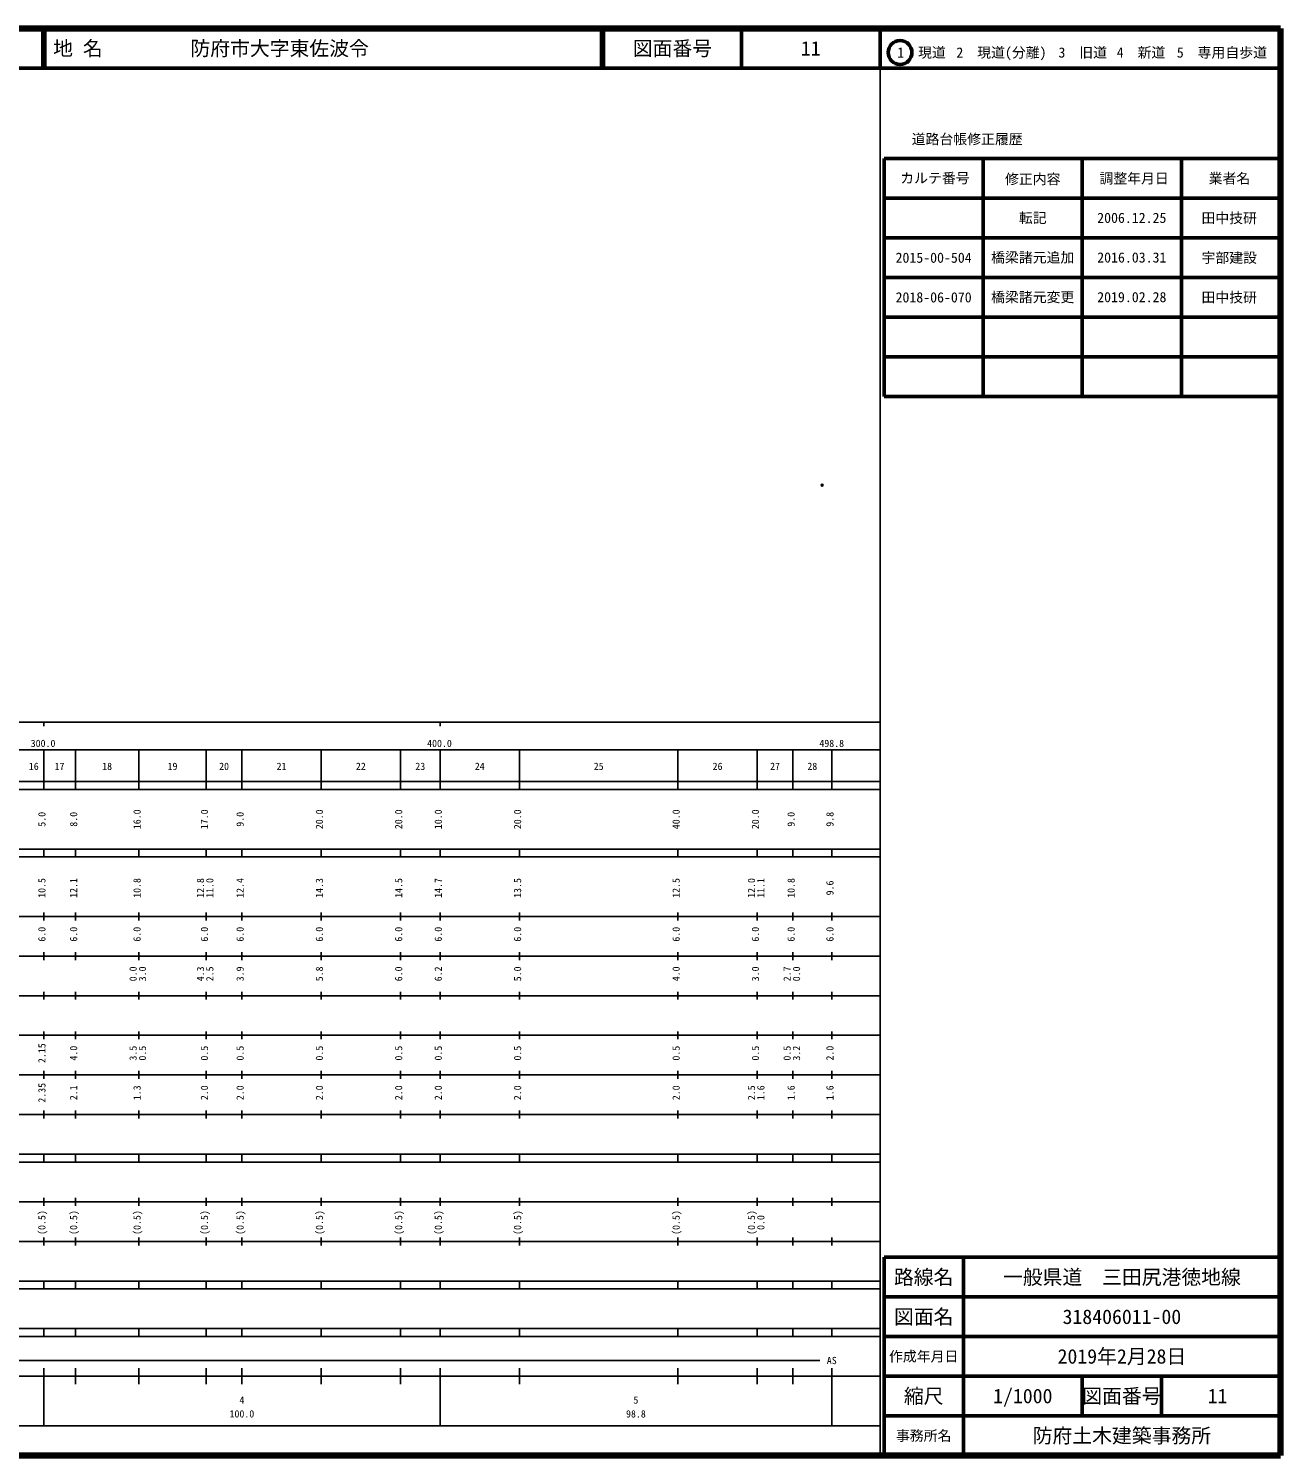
# Model space of a CAD drawing. Units: millimetres on the paper. Extents: x 40 to 680, y 20 to 380.
# Drawn here: x 364.2 to 680, y 20 to 380 of the extents above; entities that cross this region are included whole.
import ezdxf
from ezdxf.enums import TextEntityAlignment as Align

# ---------------------------------------------------------------- set-up
doc = ezdxf.new("R2010")
doc.units = ezdxf.units.MM
doc.header["$PDMODE"] = 32
doc.header["$PDSIZE"] = 0.5
doc.layers.add('M-OTRS', color=6, linetype='Continuous')
doc.layers.add('M-TTL-TXT', color=7, linetype='Continuous')
for name, color, linetype, lineweight in [('M-TTL', 2, 'Continuous', 140), ('M-TTL-BAND', 7, 'Continuous', 25), ('M-TTL-FRAM', 2, 'Continuous', 50), ('M-TTL-LINE', 7, 'Continuous', 50)]:
    doc.layers.add(name, color=color, linetype=linetype, lineweight=lineweight)
doc.styles.add('ＭＳ ゴシック', font='')
doc.styles.get('ＭＳ ゴシック').set_extended_font_data('MS Gothic')

msp = doc.modelspace()

# ---------------------------------------------------------------- linework, layer by layer
at = {"layer": 'M-OTRS'}
msp.add_point((564.368, 264.795), dxfattribs=at)
at = {"layer": 'M-TTL'}
for p, q in [((680, 380), (40, 380)), ((680, 20), (680, 380)), ((40, 20), (680, 20))]:
    msp.add_line(p, q, dxfattribs=at)
at = {"layer": 'M-TTL-BAND'}
for p, q in [((579, 20), (579, 370)), ((40, 205), (579, 205)), ((368, 205), (368, 204)), ((468, 205), (468, 204)), ((68, 198), (579, 198)), ((368, 188), (368, 198)), ((376, 188), (376, 198)), ((392, 188), (392, 198)), ((409, 188), (409, 198)), ((418, 188), (418, 198)), ((438, 188), (438, 198)), ((458, 188), (458, 198)), ((468, 188), (468, 198)), ((488, 188), (488, 198)), ((528, 188), (528, 198)), ((548, 188), (548, 198)), ((557, 188), (557, 198)), ((566.8, 188), (566.8, 198)), ((40, 190), (579, 190)), ((40, 188), (579, 188)), ((40, 173), (579, 173)), ((368, 171), (368, 173)), ((376, 171), (376, 173)), ((392, 171), (392, 173)), ((409, 171), (409, 173)), ((418, 171), (418, 173)), ((438, 171), (438, 173)), ((458, 171), (458, 173)), ((468, 171), (468, 173)), ((488, 171), (488, 173)), ((528, 171), (528, 173)), ((548, 171), (548, 173)), ((557, 171), (557, 173)), ((566.8, 171), (566.8, 173)), ((40, 171), (579, 171)), ((40, 156), (579, 156)), ((368, 155), (368, 157)), ((376, 155), (376, 157)), ((392, 155), (392, 157)), ((409, 155), (409, 157)), ((418, 155), (418, 157)), ((438, 155), (438, 157)), ((458, 155), (458, 157)), ((468, 155), (468, 157)), ((488, 155), (488, 157)), ((528, 155), (528, 157)), ((548, 155), (548, 157)), ((557, 155), (557, 157)), ((566.8, 155), (566.8, 157)), ((46, 146), (579, 146)), ((368, 145), (368, 147)), ((376, 145), (376, 147)), ((392, 145), (392, 147)), ((409, 145), (409, 147)), ((418, 145), (418, 147)), ((438, 145), (438, 147)), ((458, 145), (458, 147)), ((468, 145), (468, 147)), ((488, 145), (488, 147)), ((528, 145), (528, 147)), ((548, 145), (548, 147)), ((557, 145), (557, 147)), ((566.8, 145), (566.8, 147)), ((368, 135), (368, 137)), ((376, 135), (376, 137)), ((392, 135), (392, 137)), ((409, 135), (409, 137)), ((418, 135), (418, 137)), ((438, 135), (438, 137)), ((458, 135), (458, 137)), ((468, 135), (468, 137)), ((488, 135), (488, 137)), ((528, 135), (528, 137)), ((548, 135), (548, 137)), ((557, 135), (557, 137)), ((566.8, 135), (566.8, 137)), ((52, 136), (579, 136)), ((46, 126), (579, 126)), ((368, 125), (368, 127)), ((376, 125), (376, 127)), ((392, 125), (392, 127)), ((409, 125), (409, 127)), ((418, 125), (418, 127)), ((438, 125), (438, 127)), ((458, 125), (458, 127)), ((468, 125), (468, 127)), ((488, 125), (488, 127)), ((528, 125), (528, 127)), ((548, 125), (548, 127)), ((557, 125), (557, 127)), ((566.8, 125), (566.8, 127)), ((52, 116), (579, 116)), ((368, 115), (368, 117)), ((376, 115), (376, 117)), ((392, 115), (392, 117)), ((409, 115), (409, 117)), ((418, 115), (418, 117)), ((438, 115), (438, 117)), ((458, 115), (458, 117)), ((468, 115), (468, 117)), ((488, 115), (488, 117)), ((528, 115), (528, 117)), ((548, 115), (548, 117)), ((557, 115), (557, 117)), ((566.8, 115), (566.8, 117)), ((46, 106), (579, 106)), ((368, 105), (368, 107)), ((376, 105), (376, 107)), ((392, 105), (392, 107)), ((409, 105), (409, 107)), ((418, 105), (418, 107)), ((438, 105), (438, 107)), ((458, 105), (458, 107)), ((468, 105), (468, 107)), ((488, 105), (488, 107)), ((528, 105), (528, 107)), ((548, 105), (548, 107)), ((557, 105), (557, 107)), ((566.8, 105), (566.8, 107)), ((40, 96), (579, 96)), ((40, 94), (579, 94)), ((368, 94), (368, 96)), ((376, 94), (376, 96)), ((392, 94), (392, 96)), ((409, 94), (409, 96)), ((418, 94), (418, 96)), ((438, 94), (438, 96)), ((458, 94), (458, 96)), ((468, 94), (468, 96)), ((488, 94), (488, 96)), ((528, 94), (528, 96)), ((548, 94), (548, 96)), ((557, 94), (557, 96)), ((566.8, 94), (566.8, 96)), ((49, 84), (579, 84)), ((368, 83), (368, 85)), ((376, 83), (376, 85)), ((392, 83), (392, 85)), ((409, 83), (409, 85)), ((418, 83), (418, 85)), ((438, 83), (438, 85)), ((458, 83), (458, 85)), ((468, 83), (468, 85)), ((488, 83), (488, 85)), ((528, 83), (528, 85)), ((548, 83), (548, 85)), ((557, 83), (557, 85)), ((566.8, 83), (566.8, 85)), ((40, 74), (579, 74)), ((368, 73), (368, 75)), ((376, 73), (376, 75)), ((392, 73), (392, 75)), ((409, 73), (409, 75)), ((418, 73), (418, 75)), ((438, 73), (438, 75)), ((458, 73), (458, 75)), ((468, 73), (468, 75)), ((488, 73), (488, 75)), ((528, 73), (528, 75)), ((548, 73), (548, 75)), ((557, 73), (557, 75)), ((566.8, 73), (566.8, 75)), ((40, 64), (579, 64)), ((40, 62), (579, 62)), ((368, 62), (368, 64)), ((376, 62), (376, 64)), ((392, 62), (392, 64)), ((409, 62), (409, 64)), ((418, 62), (418, 64)), ((438, 62), (438, 64)), ((458, 62), (458, 64)), ((468, 62), (468, 64)), ((488, 62), (488, 64)), ((528, 62), (528, 64)), ((548, 62), (548, 64)), ((557, 62), (557, 64)), ((566.8, 62), (566.8, 64)), ((40, 52), (579, 52)), ((368, 50), (368, 52)), ((376, 50), (376, 52)), ((392, 50), (392, 52)), ((409, 50), (409, 52)), ((418, 50), (418, 52)), ((438, 50), (438, 52)), ((458, 50), (458, 52)), ((468, 50), (468, 52)), ((488, 50), (488, 52)), ((528, 50), (528, 52)), ((548, 50), (548, 52)), ((557, 50), (557, 52)), ((566.8, 50), (566.8, 52)), ((40, 50), (579, 50)), ((71, 44), (563.8, 44)), ((40, 40), (579, 40)), ((368, 27.5), (368, 42)), ((376, 38), (376, 42)), ((392, 38), (392, 42)), ((409, 38), (409, 42)), ((418, 38), (418, 42)), ((438, 38), (438, 42)), ((458, 38), (458, 42)), ((468, 27.5), (468, 42)), ((488, 38), (488, 42)), ((528, 38), (528, 42)), ((548, 38), (548, 42)), ((557, 38), (557, 42)), ((566.8, 27.5), (566.8, 42)), ((68, 27.5), (579, 27.5))]:
    msp.add_line(p, q, dxfattribs=at)
at = {"layer": 'M-TTL-FRAM'}
for p, q in [((580, 347.197), (580, 287.197)), ((580, 347.197), (680, 347.197)), ((580, 287.197), (680, 287.197)), ((680, 70), (580, 70)), ((580, 70), (580, 20))]:
    msp.add_line(p, q, dxfattribs=at)
at = {"layer": 'M-TTL-LINE'}
for p, q in [((367.75, 380), (367.75, 370)), ((368.25, 380), (368.25, 370)), ((508.747, 380), (508.747, 370)), ((509.247, 380), (509.247, 370)), ((543.997, 380), (543.997, 370)), ((579, 380), (579, 370)), ((40, 370), (680, 370)), ((605, 347.197), (605, 287.197)), ((630, 347.197), (630, 287.197)), ((655, 347.197), (655, 287.197)), ((580, 337.197), (680, 337.197)), ((580, 327.197), (680, 327.197)), ((580, 317.197), (680, 317.197)), ((580, 307.197), (680, 307.197)), ((580, 297.197), (680, 297.197)), ((600, 70), (600, 20)), ((680, 60), (580, 60)), ((680, 50), (580, 50)), ((680, 40), (580, 40)), ((630, 40), (630, 30)), ((650, 40), (650, 30)), ((680, 30), (580, 30))]:
    msp.add_line(p, q, dxfattribs=at)
msp.add_circle((584.031, 373.958), 3, dxfattribs=at)

# ---------------------------------------------------------------- texts
at = {"layer": 'M-TTL-BAND', "style": 'ＭＳ ゴシック'}
for s, p in [('300.0', (367.844, 198.195)), ('400.0', (467.844, 198.195)), ('498.8', (566.8, 198.195)), ('16', (365.5, 192.405)), ('17', (372, 192.405)), ('18', (384, 192.405)), ('19', (400.5, 192.405)), ('20', (413.5, 192.405)), ('21', (428, 192.405)), ('22', (448, 192.405)), ('23', (463, 192.405)), ('24', (478, 192.405)), ('25', (508, 192.405)), ('26', (538, 192.405)), ('27', (552.5, 192.405)), ('28', (561.9, 192.405)), ('AS', (566.8, 42.5)), ('4', (418, 32.523)), ('5', (517.4, 32.523)), ('100.0', (418, 29.033)), ('98.8', (517.4, 29.033))]:
    msp.add_text(s, height=1.833, dxfattribs=at).set_placement(p, align=Align.BOTTOM_CENTER)
for s, p in [('5.0', (369, 180.5)), ('8.0', (377, 180.5)), ('16.0', (393, 180.5)), ('17.0', (410, 180.5)), ('9.0', (419, 180.5)), ('20.0', (439, 180.5)), ('20.0', (459, 180.5)), ('10.0', (469, 180.5)), ('20.0', (489, 180.5)), ('40.0', (529, 180.5)), ('20.0', (549, 180.5)), ('9.0', (558, 180.5)), ('9.8', (567.8, 180.5)), ('10.5', (369, 163.174)), ('12.1', (377, 163.174)), ('10.8', (393, 163.174)), ('12.8', (409, 163.174)), ('11.0', (411.37, 163.174)), ('12.4', (419, 163.174)), ('14.3', (439, 163.174)), ('14.5', (459, 163.174)), ('14.7', (469, 163.174)), ('13.5', (489, 163.174)), ('12.5', (529, 163.174)), ('12.0', (548, 163.174)), ('11.1', (550.37, 163.174)), ('10.8', (558, 163.174)), ('9.6', (567.8, 163.174)), ('6.0', (369, 151.5)), ('6.0', (377, 151.5)), ('6.0', (393, 151.5)), ('6.0', (410, 151.5)), ('6.0', (419, 151.5)), ('6.0', (439, 151.5)), ('6.0', (459, 151.5)), ('6.0', (469, 151.5)), ('6.0', (489, 151.5)), ('6.0', (529, 151.5)), ('6.0', (549, 151.5)), ('6.0', (558, 151.5)), ('6.0', (567.8, 151.5)), ('0.0', (392, 141.5)), ('3.0', (394.37, 141.5)), ('4.3', (409, 141.5)), ('2.5', (411.37, 141.5)), ('3.9', (419, 141.5)), ('5.8', (439, 141.5)), ('6.0', (459, 141.5)), ('6.2', (469, 141.5)), ('5.0', (489, 141.5)), ('4.0', (529, 141.5)), ('3.0', (549, 141.5)), ('2.7', (557, 141.5)), ('0.0', (559.37, 141.5)), ('2.15', (369, 121.5)), ('4.0', (377, 121.5)), ('3.5', (392, 121.5)), ('0.5', (394.37, 121.5)), ('0.5', (410, 121.5)), ('0.5', (419, 121.5)), ('0.5', (439, 121.5)), ('0.5', (459, 121.5)), ('0.5', (469, 121.5)), ('0.5', (489, 121.5)), ('0.5', (529, 121.5)), ('0.5', (549, 121.5)), ('0.5', (557, 121.5)), ('3.2', (559.37, 121.5)), ('2.0', (567.8, 121.5)), ('2.35', (369, 111.5)), ('2.1', (377, 111.5)), ('1.3', (393, 111.5)), ('2.0', (410, 111.5)), ('2.0', (419, 111.5)), ('2.0', (439, 111.5)), ('2.0', (459, 111.5)), ('2.0', (469, 111.5)), ('2.0', (489, 111.5)), ('2.0', (529, 111.5)), ('2.5', (548, 111.5)), ('1.6', (550.37, 111.5)), ('1.6', (558, 111.5)), ('1.6', (567.8, 111.5)), ('(0.5)', (369, 78.764)), ('(0.5)', (377, 78.764)), ('(0.5)', (393, 78.764)), ('(0.5)', (410, 78.764)), ('(0.5)', (419, 78.764)), ('(0.5)', (439, 78.764)), ('(0.5)', (459, 78.764)), ('(0.5)', (469, 78.764)), ('(0.5)', (489, 78.764)), ('(0.5)', (529, 78.764)), ('(0.5)', (548, 78.764)), ('0.0', (550.37, 78.764))]:
    msp.add_text(s, height=1.833, rotation=90, dxfattribs=at).set_placement(p, align=Align.BOTTOM_CENTER)
at = {"layer": 'M-TTL-TXT', "style": 'ＭＳ ゴシック'}
for s, p in [('地 名', (370.38, 375)), ('防府市大字東佐波令', (405.024, 375))]:
    msp.add_text(s, height=3.666, dxfattribs=at).set_placement(p, align=Align.MIDDLE_LEFT)
for s, height, p in [('図面番号', 3.666, (526.622, 375)), ('11', 3.666, (561.497, 375)), ('1\u3000現道', 2.566, (589.448, 373.958)), ('2\u3000現道(分離)', 2.566, (609.619, 373.958)), ('3\u3000旧道', 2.566, (630.121, 373.958)), ('4\u3000新道', 2.566, (644.824, 373.958)), ('5\u3000専用自歩道', 2.566, (665.228, 373.958)), ('道路台帳修正履歴', 2.566, (600.968, 352.113)), ('カルテ番号', 2.566, (592.839, 342.277)), ('修正内容', 2.566, (617.509, 342.023)), ('調整年月日', 2.566, (643.089, 342.197)), ('業者名', 2.566, (667.134, 342.197)), ('転記', 2.566, (617.5, 332.245)), ('2006.12.25', 2.566, (642.5, 332.245)), ('田中技研', 2.566, (667.077, 332.189)), ('2015-00-504', 2.566, (592.5, 322.189)), ('橋梁諸元追加', 2.566, (617.5, 322.245)), ('2016.03.31', 2.566, (642.5, 322.245)), ('宇部建設', 2.566, (667.077, 322.189)), ('2018-06-070', 2.566, (592.5, 312.189)), ('橋梁諸元変更', 2.566, (617.5, 312.245)), ('2019.02.28', 2.566, (642.5, 312.245)), ('田中技研', 2.566, (667.077, 312.189)), ('路線名', 3.666, (590, 65)), ('路線名', 3.666, (590, 65)), ('一般県道\u3000三田尻港徳地線', 3.666, (640, 65)), ('図面名', 3.666, (590, 55)), ('図面名', 3.666, (590, 55)), ('318406011-00', 3.666, (640, 55)), ('2019年2月28日', 3.666, (640, 45)), ('作成年月日', 2.566, (590, 45)), ('作成年月日', 2.566, (590, 45)), ('縮尺', 3.666, (590, 35)), ('縮尺', 3.666, (590, 35)), ('1/1000', 3.666, (615, 35)), ('図面番号', 3.666, (640, 35)), ('図面番号', 3.666, (640, 35)), ('11', 3.666, (664.125, 35)), ('事務所名', 2.566, (590, 25)), ('事務所名', 2.566, (590, 25)), ('防府土木建築事務所', 3.666, (640, 25))]:
    msp.add_text(s, height=height, dxfattribs=at).set_placement(p, align=Align.MIDDLE_CENTER)

doc.saveas('drawing.dxf')
